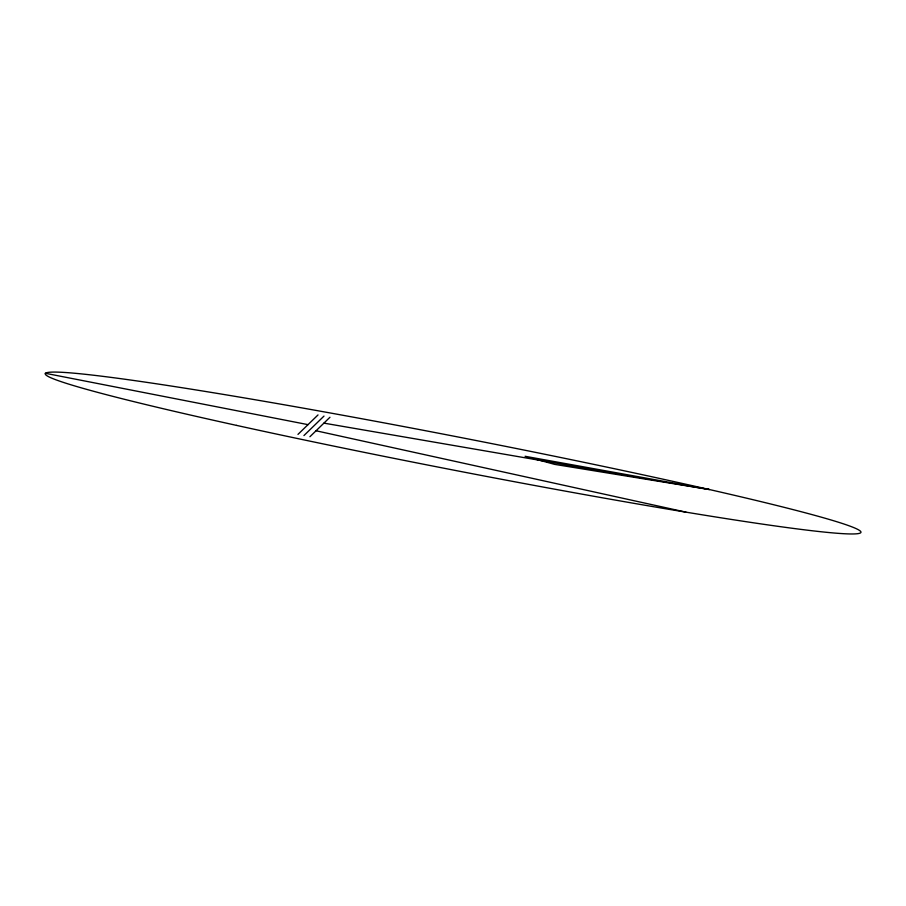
<?xml version="1.0" encoding="UTF-8"?>
<svg xmlns="http://www.w3.org/2000/svg" width="906" height="906" viewBox="0 0 906 906"><rect width="100%" height="100%" fill="white"/><g stroke="black" fill="none" stroke-linecap="round" stroke-linejoin="round"><path stroke-width="1.36" d="M297.972 434.393L318.017 414.925M303.94 435.56L323.986 416.092M309.92 436.726L329.954 417.258M709.273 489.512L554.642 464.37L525.072 456.284L709.273 489.512L323.918 423.136M45.3 373.272L308.006 424.642M316.047 430.769L685.967 512.15M236.534 425.39A415.582 16.682 11 0 0 860.7 532.728A415.582 16.682 11 0 0 261.766 400.882A415.582 16.682 11 0 0 236.534 425.39"/></g></svg>
